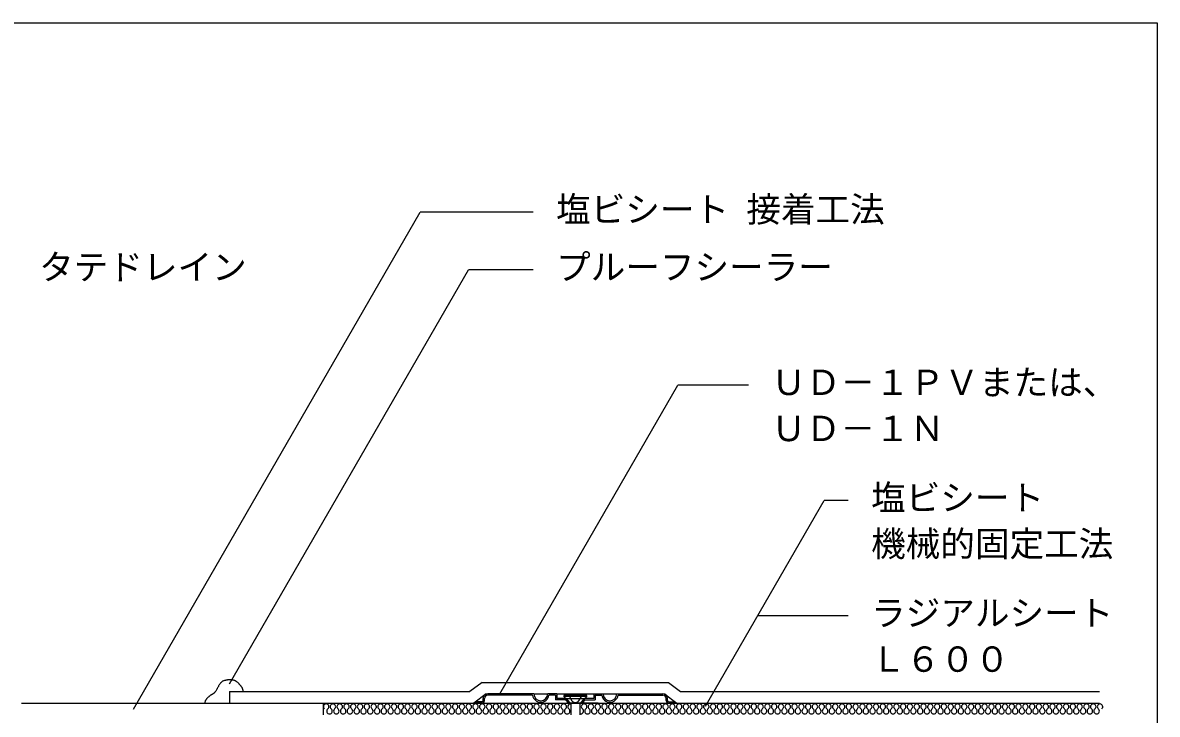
# Model space of a CAD drawing. Units: millimetres, scale not verified. Extents: x -388 to 412, y -610 to 620.
# Drawn here: x -80.1 to 411.9, y 320.4 to 620.3 of the extents above; entities that cross this region are included whole.
import ezdxf
from ezdxf.enums import TextEntityAlignment as Align

# ---------------------------------------------------------------- set-up
doc = ezdxf.new("R2010")
doc.units = ezdxf.units.MM
doc.header["$LTSCALE"] = 5
doc.linetypes.add('DASHED3', pattern=[4, 3, -1])
for name, color, linetype in [('2-2_in line', 7, 'Continuous'), ('2-4_out line', 2, 'Continuous'), ('2-6_鋼板・アングル', 2, 'Continuous'), ('2-7_ビス', 7, 'Continuous'), ('2-A_moji', 7, 'Continuous'), ('2-D_ハッチ他', 4, 'Continuous'), ('F-7', 1, 'Continuous')]:
    doc.layers.add(name, color=color, linetype=linetype)
doc.styles.add('ＭＳ ゴシック', font='')
doc.styles.get('ＭＳ ゴシック').set_extended_font_data('MS Gothic')

msp = doc.modelspace()

# ---------------------------------------------------------------- linework, layer by layer
at = {"layer": '2-2_in line'}
for p, q in [((9.539, 325.283), (386.947, 325.283)), ((50.276, 325.283), (50.276, 320.283)), ((120.835, 329.283), (115.545, 325.283)), ((198.243, 329.283), (203.533, 325.283))]:
    msp.add_line(p, q, dxfattribs=at)
for points in [[(11.142, 335.255), (10.933, 335.295), (10.722, 335.328), (10.599, 335.345), (10.451, 335.364), (10.194, 335.391), (9.938, 335.41), (9.682, 335.419), (9.427, 335.417), (9.173, 335.403), (9.026, 335.389), (8.919, 335.375), (8.734, 335.346), (8.55, 335.312), (8.366, 335.274), (8.182, 335.234), (7.998, 335.193), (7.89, 335.17), (7.768, 335.145), (7.557, 335.102), (7.347, 335.056), (7.14, 335.003), (6.938, 334.941), (6.741, 334.865), (6.631, 334.813), (6.532, 334.76), (6.366, 334.657), (6.208, 334.54), (6.057, 334.412), (5.914, 334.275), (5.778, 334.13), (5.703, 334.043), (5.618, 333.941), (5.48, 333.759), (5.35, 333.573), (5.227, 333.383), (5.109, 333.189), (4.997, 332.993), (4.933, 332.878), (4.865, 332.755)], [(15.536, 330.283), (15.518, 330.414), (15.485, 330.639), (15.447, 330.863), (15.402, 331.083), (15.347, 331.3), (15.278, 331.511), (15.23, 331.631), (15.189, 331.723), (15.111, 331.879), (15.024, 332.031), (14.93, 332.18), (14.829, 332.325), (14.725, 332.468), (14.662, 332.549), (14.588, 332.644), (14.458, 332.804), (14.325, 332.962), (14.19, 333.118), (14.053, 333.271), (13.914, 333.423), (13.832, 333.51), (13.747, 333.601), (13.597, 333.757), (13.446, 333.91), (13.291, 334.06), (13.132, 334.207), (12.968, 334.348), (12.871, 334.428), (12.783, 334.496), (12.629, 334.611), (12.47, 334.719), (12.307, 334.819), (12.139, 334.912), (11.967, 334.995), (11.866, 335.039), (11.752, 335.084), (11.552, 335.151), (11.349, 335.208), (11.142, 335.255)], [(4.865, 332.755), (4.751, 332.542), (4.639, 332.327), (4.528, 332.112), (4.418, 331.897), (4.306, 331.68), (4.241, 331.555), (4.153, 331.386), (3.997, 331.097), (3.832, 330.812), (3.657, 330.535), (3.469, 330.269), (3.264, 330.016), (3.136, 329.876), (3.089, 329.829), (3.008, 329.75), (2.924, 329.673), (2.837, 329.599), (2.748, 329.528), (2.656, 329.46), (2.602, 329.422), (2.513, 329.363), (2.355, 329.267), (2.193, 329.175), (2.03, 329.086), (1.868, 328.997), (1.707, 328.905), (1.615, 328.85), (1.523, 328.79), (1.367, 328.683), (1.214, 328.57), (1.065, 328.453), (0.918, 328.332), (0.771, 328.21), (0.687, 328.139), (0.581, 328.049), (0.4, 327.894), (0.22, 327.737), (0.045, 327.576), (-0.125, 327.409)], [(-0.125, 327.409), (-0.288, 327.236), (-0.379, 327.132), (-0.431, 327.07), (-0.517, 326.96), (-0.6, 326.848), (-0.678, 326.732), (-0.75, 326.614), (-0.817, 326.492), (-0.853, 326.421), (-0.9, 326.319), (-0.971, 326.14), (-1.033, 325.958), (-1.088, 325.772), (-1.137, 325.583), (-1.183, 325.394), (-1.209, 325.283)]]:
    msp.add_lwpolyline(points, dxfattribs=at)
at = {"layer": '2-4_out line'}
for p, q in [((9.539, 330.283), (9.539, 325.283)), ((9.539, 330.283), (113.867, 330.283)), ((119.157, 334.283), (113.867, 330.283)), ((119.157, 334.283), (199.921, 334.283)), ((199.921, 334.283), (205.211, 330.283)), ((205.211, 330.283), (386.947, 330.283)), ((-80.632, 325.283), (9.539, 325.283))]:
    msp.add_line(p, q, dxfattribs=at)
at = {"layer": '2-6_鋼板・アングル'}
for p, q in [((116.074, 325.283), (116.074, 325.383)), ((119.074, 325.283), (116.074, 325.283)), ((119.074, 325.883), (116.574, 325.883)), ((119.074, 325.283), (185.478, 325.283)), ((119.574, 326.383), (119.574, 327.283)), ((120.174, 326.383), (120.174, 327.283)), ((141.574, 329.283), (121.574, 329.283)), ((141.024, 328.683), (121.574, 328.683)), ((141.574, 329.283), (147.574, 329.283)), ((151.574, 329.283), (147.574, 329.283)), ((150.974, 328.683), (148.123, 328.683)), ((150.974, 328.683), (150.974, 326.683)), ((155.325, 326.683), (150.974, 326.683)), ((151.574, 329.283), (167.574, 329.283)), ((151.574, 329.283), (151.574, 327.283)), ((155.574, 327.283), (151.574, 327.283)), ((155.325, 326.683), (155.974, 326.035)), ((155.574, 327.283), (156.574, 326.283)), ((155.574, 327.283), (163.574, 327.283)), ((155.974, 326.035), (155.974, 325.283)), ((156.574, 326.283), (156.574, 325.283)), ((163.822, 326.683), (163.174, 326.035)), ((163.174, 326.035), (163.174, 325.283)), ((169.503, 325.283), (163.174, 325.283)), ((163.822, 326.683), (168.174, 326.683)), ((167.574, 329.283), (171.574, 329.283)), ((168.174, 328.683), (171.024, 328.683)), ((168.174, 328.683), (168.174, 326.683)), ((171.574, 329.283), (177.574, 329.283)), ((177.574, 329.283), (197.574, 329.283)), ((178.123, 328.683), (197.574, 328.683)), ((185.478, 325.283), (203.074, 325.283)), ((198.974, 326.383), (198.974, 327.283)), ((199.574, 326.383), (199.574, 327.283)), ((200.074, 325.883), (202.574, 325.883)), ((203.074, 325.283), (203.074, 325.383))]:
    msp.add_line(p, q, dxfattribs=at)
msp.add_lwpolyline([(167.574, 329.283), (167.574, 327.283), (163.574, 327.283), (162.574, 326.283), (162.574, 325.283)], dxfattribs=at)
for centre, radius, start, end in [((116.574, 325.383), 0.5, 89.99999, 179.99999), ((119.074, 326.383), 1.1, 269.99999, 359.99999), ((119.074, 326.383), 0.5, 269.99999, 359.99999), ((121.574, 327.283), 2, 89.99999, 179.99999), ((121.574, 327.283), 1.4, 89.99999, 179.99999), ((144.574, 329.283), 3.6, 189.59406, 350.40592), ((144.574, 329.283), 3, 179.99999, 359.99999), ((174.574, 329.283), 3.6, 189.59406, 350.40592), ((174.574, 329.283), 3, 179.99999, 359.99999), ((197.574, 327.283), 2, 359.99999, 89.99999), ((197.574, 327.283), 1.4, 359.99999, 89.99999), ((200.074, 326.383), 1.1, 179.99999, 269.99999), ((200.074, 326.383), 0.5, 179.99999, 269.99999), ((202.574, 325.383), 0.5, 359.99999, 89.99999)]:
    msp.add_arc(centre, radius, start, end, dxfattribs=at)
at = {"layer": '2-7_ビス'}
for p, q in [((154.539, 328.658), (154.539, 328.158)), ((154.539, 328.158), (157.414, 325.283)), ((164.539, 328.158), (154.539, 328.158)), ((161.664, 325.283), (157.414, 325.283)), ((157.539, 325.283), (157.539, 320.283)), ((161.539, 325.283), (161.539, 320.283)), ((164.539, 328.158), (161.664, 325.283))]:
    msp.add_line(p, q, dxfattribs=at)
at = {"layer": '2-7_ビス', "linetype": 'DASHED3'}
for p, q in [((156.989, 328.158), (156.989, 328.658)), ((156.989, 328.158), (158.072, 326.283)), ((162.089, 328.158), (161.007, 326.283)), ((162.089, 328.158), (162.089, 328.658))]:
    msp.add_line(p, q, dxfattribs=at)
at = {"layer": '2-7_ビス'}
msp.add_lwpolyline([(164.539, 328.158), (164.539, 328.658), (154.539, 328.658)], dxfattribs=at)
at = {"layer": '2-7_ビス', "linetype": 'DASHED3'}
msp.add_arc((159.539, 327.394), 1.84, 217.11751, 322.88248, dxfattribs=at)
at = {"layer": '2-A_moji'}
for p, q in [((-32.103, 322.611), (92.294, 538.072)), ((141.225, 538.072), (92.294, 538.072)), ((9.606, 333.587), (113.232, 513.072)), ((141.225, 513.072), (113.232, 513.072)), ((126.79, 329.351), (203.994, 463.072)), ((234.587, 463.072), (203.994, 463.072)), ((215.952, 323.906), (267.433, 413.072)), ((277.836, 413.072), (267.433, 413.072)), ((277.836, 363.072), (238.565, 363.072))]:
    msp.add_line(p, q, dxfattribs=at)
at = {"layer": '2-D_ハッチ他'}
for centre, start, end in [((51.499, 323.742), 307.52351, 232.47649), ((54.443, 323.742), 307.52351, 232.47649), ((57.387, 323.742), 307.52351, 232.47649), ((60.331, 323.742), 307.52351, 232.47649), ((63.274, 323.742), 307.52351, 232.47649), ((66.218, 323.742), 307.52351, 232.47649), ((69.162, 323.742), 307.52351, 232.47649), ((72.106, 323.742), 307.52351, 232.47649), ((75.05, 323.742), 307.52351, 232.47649), ((77.994, 323.742), 307.52351, 232.47649), ((80.938, 323.742), 307.52351, 232.47649), ((83.882, 323.742), 307.52351, 232.47649), ((86.826, 323.742), 307.52351, 232.47649), ((89.77, 323.742), 307.52351, 232.47649), ((92.714, 323.742), 307.52351, 232.47649), ((95.658, 323.742), 307.52351, 232.47649), ((98.601, 323.742), 307.52351, 232.47649), ((101.545, 323.742), 307.52351, 232.47649), ((104.489, 323.742), 307.52351, 232.47649), ((107.433, 323.742), 307.52351, 232.47649), ((110.377, 323.742), 307.52351, 232.47649), ((113.321, 323.742), 307.52351, 232.47649), ((116.265, 323.742), 307.52351, 232.47649), ((119.209, 323.742), 307.52351, 232.47649), ((122.153, 323.742), 307.52351, 232.47649), ((125.097, 323.742), 307.52351, 232.47649), ((128.041, 323.742), 307.52351, 232.47649), ((130.985, 323.742), 307.52351, 232.47649), ((133.929, 323.742), 307.52351, 232.47649), ((136.872, 323.742), 307.52351, 232.47649), ((139.816, 323.742), 307.52351, 232.47649), ((142.76, 323.742), 307.52351, 232.47649), ((145.704, 323.742), 307.52351, 232.47649), ((148.648, 323.742), 307.52351, 232.47649), ((151.592, 323.742), 307.52351, 232.47649), ((154.536, 323.742), 307.52351, 232.47649), ((157.48, 323.742), 87.19091, 232.47649), ((163.368, 323.742), 307.52351, 232.47649), ((166.312, 323.742), 307.52351, 232.47649), ((169.256, 323.742), 307.52351, 232.47649), ((172.199, 323.742), 307.52351, 232.47649), ((175.143, 323.742), 307.52351, 232.47649), ((178.087, 323.742), 307.52351, 232.47649), ((181.031, 323.742), 307.52351, 232.47649), ((183.975, 323.742), 307.52351, 232.47649), ((186.919, 323.742), 307.52351, 232.47649), ((189.863, 323.742), 307.52351, 232.47649), ((192.807, 323.742), 307.52351, 232.47649), ((195.751, 323.742), 307.52351, 232.47649), ((198.695, 323.742), 307.52351, 232.47649), ((201.639, 323.742), 307.52351, 232.47649), ((204.583, 323.742), 307.52351, 232.47649), ((207.527, 323.742), 307.52351, 232.47649), ((210.47, 323.742), 307.52351, 232.47649), ((213.414, 323.742), 307.52351, 232.47649), ((216.358, 323.742), 307.52351, 232.47649), ((219.302, 323.742), 307.52351, 232.47649), ((222.246, 323.742), 307.52351, 232.47649), ((225.19, 323.742), 307.52351, 232.47649), ((228.134, 323.742), 307.52351, 232.47649), ((231.078, 323.742), 307.52351, 232.47649), ((234.022, 323.742), 307.52351, 232.47649), ((236.966, 323.742), 307.52351, 232.47649), ((239.91, 323.742), 307.52351, 232.47649), ((242.854, 323.742), 307.52351, 232.47649), ((245.798, 323.742), 307.52351, 232.47649), ((248.741, 323.742), 307.52351, 232.47649), ((251.685, 323.742), 307.52351, 232.47649), ((254.629, 323.742), 307.52351, 232.47649), ((257.573, 323.742), 307.52351, 232.47649), ((260.517, 323.742), 307.52351, 232.47649), ((263.461, 323.742), 307.52351, 232.47649), ((266.405, 323.742), 307.52351, 232.47649), ((269.349, 323.742), 307.52351, 232.47649), ((272.293, 323.742), 307.52351, 232.47649), ((275.237, 323.742), 307.52351, 232.47649), ((278.181, 323.742), 307.52351, 232.47649), ((281.125, 323.742), 307.52351, 232.47649), ((284.068, 323.742), 307.52351, 232.47649), ((287.012, 323.742), 307.52351, 232.47649), ((289.956, 323.742), 307.52351, 232.47649), ((292.9, 323.742), 307.52351, 232.47649), ((295.844, 323.742), 307.52351, 232.47649), ((298.788, 323.742), 307.52351, 232.47649), ((301.732, 323.742), 307.52351, 232.47649), ((304.676, 323.742), 307.52351, 232.47649), ((307.62, 323.742), 307.52351, 232.47649), ((310.564, 323.742), 307.52351, 232.47649), ((313.508, 323.742), 307.52351, 232.47649), ((316.452, 323.742), 307.52351, 232.47649), ((319.396, 323.742), 307.52351, 232.47649), ((322.339, 323.742), 307.52351, 232.47649), ((325.283, 323.742), 307.52351, 232.47649), ((328.227, 323.742), 307.52351, 232.47649), ((331.171, 323.742), 307.52351, 232.47649), ((334.115, 323.742), 307.52351, 232.47649), ((337.059, 323.742), 307.52351, 232.47649), ((340.003, 323.742), 307.52351, 232.47649), ((342.947, 323.742), 307.52351, 232.47649), ((345.891, 323.742), 307.52351, 232.47649), ((348.835, 323.742), 307.52351, 232.47649), ((351.779, 323.742), 307.52351, 232.47649), ((354.723, 323.742), 307.52351, 232.47649), ((357.666, 323.742), 307.52351, 232.47649), ((360.61, 323.742), 307.52351, 232.47649), ((363.554, 323.742), 307.52351, 232.47649), ((366.498, 323.742), 307.52351, 232.47649), ((369.442, 323.742), 307.52351, 232.47649), ((372.386, 323.742), 307.52351, 232.47649), ((375.33, 323.742), 307.52351, 232.47649), ((378.274, 323.742), 307.52351, 232.47649), ((381.218, 323.742), 307.52351, 232.47649), ((384.162, 323.742), 307.52351, 232.47649), ((387.106, 323.742), 307.52351, 232.47649), ((52.971, 321.825), 127.52351, 52.47649), ((55.915, 321.825), 127.52351, 52.47649), ((58.859, 321.825), 127.52351, 52.47649), ((61.802, 321.825), 127.52351, 52.47649), ((64.746, 321.825), 127.52351, 52.47649), ((67.69, 321.825), 127.52351, 52.47649), ((70.634, 321.825), 127.52351, 52.47649), ((73.578, 321.825), 127.52351, 52.47649), ((76.522, 321.825), 127.52351, 52.47649), ((79.466, 321.825), 127.52351, 52.47649), ((82.41, 321.825), 127.52351, 52.47649), ((85.354, 321.825), 127.52351, 52.47649), ((88.298, 321.825), 127.52351, 52.47649), ((91.242, 321.825), 127.52351, 52.47649), ((94.186, 321.825), 127.52351, 52.47649), ((97.13, 321.825), 127.52351, 52.47649), ((100.073, 321.825), 127.52351, 52.47649), ((103.017, 321.825), 127.52351, 52.47649), ((105.961, 321.825), 127.52351, 52.47649), ((108.905, 321.825), 127.52351, 52.47649), ((111.849, 321.825), 127.52351, 52.47649), ((114.793, 321.825), 127.52351, 52.47649), ((117.737, 321.825), 127.52351, 52.47649), ((120.681, 321.825), 127.52351, 52.47649), ((123.625, 321.825), 127.52351, 52.47649), ((126.569, 321.825), 127.52351, 52.47649), ((129.513, 321.825), 127.52351, 52.47649), ((132.457, 321.825), 127.52351, 52.47649), ((135.4, 321.825), 127.52351, 52.47649), ((138.344, 321.825), 127.52351, 52.47649), ((141.288, 321.825), 127.52351, 52.47649), ((144.232, 321.825), 127.52351, 52.47649), ((147.176, 321.825), 127.52351, 52.47649), ((150.12, 321.825), 127.52351, 52.47649), ((153.064, 321.825), 127.52351, 52.47649), ((156.008, 321.825), 127.52351, 52.47649), ((161.896, 321.825), 252.83234, 52.47649), ((164.84, 321.825), 127.52351, 52.47649), ((167.784, 321.825), 127.52351, 52.47649), ((170.728, 321.825), 127.52351, 52.47649), ((173.671, 321.825), 127.52351, 52.47649), ((176.615, 321.825), 127.52351, 52.47649), ((179.559, 321.825), 127.52351, 52.47649), ((182.503, 321.825), 127.52351, 52.47649), ((185.447, 321.825), 127.52351, 52.47649), ((188.391, 321.825), 127.52351, 52.47649), ((191.335, 321.825), 127.52351, 52.47649), ((194.279, 321.825), 127.52351, 52.47649), ((197.223, 321.825), 127.52351, 52.47649), ((200.167, 321.825), 127.52351, 52.47649), ((203.111, 321.825), 127.52351, 52.47649), ((206.055, 321.825), 127.52351, 52.47649), ((208.999, 321.825), 127.52351, 52.47649), ((211.942, 321.825), 127.52351, 52.47649), ((214.886, 321.825), 127.52351, 52.47649), ((217.83, 321.825), 127.52351, 52.47649), ((220.774, 321.825), 127.52351, 52.47649), ((223.718, 321.825), 127.52351, 52.47649), ((226.662, 321.825), 127.52351, 52.47649), ((229.606, 321.825), 127.52351, 52.47649), ((232.55, 321.825), 127.52351, 52.47649), ((235.494, 321.825), 127.52351, 52.47649), ((238.438, 321.825), 127.52351, 52.47649), ((241.382, 321.825), 127.52351, 52.47649), ((244.326, 321.825), 127.52351, 52.47649), ((247.269, 321.825), 127.52351, 52.47649), ((250.213, 321.825), 127.52351, 52.47649), ((253.157, 321.825), 127.52351, 52.47649), ((256.101, 321.825), 127.52351, 52.47649), ((259.045, 321.825), 127.52351, 52.47649), ((261.989, 321.825), 127.52351, 52.47649), ((264.933, 321.825), 127.52351, 52.47649), ((267.877, 321.825), 127.52351, 52.47649), ((270.821, 321.825), 127.52351, 52.47649), ((273.765, 321.825), 127.52351, 52.47649), ((276.709, 321.825), 127.52351, 52.47649), ((279.653, 321.825), 127.52351, 52.47649), ((282.597, 321.825), 127.52351, 52.47649), ((285.54, 321.825), 127.52351, 52.47649), ((288.484, 321.825), 127.52351, 52.47649), ((291.428, 321.825), 127.52351, 52.47649), ((294.372, 321.825), 127.52351, 52.47649), ((297.316, 321.825), 127.52351, 52.47649), ((300.26, 321.825), 127.52351, 52.47649), ((303.204, 321.825), 127.52351, 52.47649), ((306.148, 321.825), 127.52351, 52.47649), ((309.092, 321.825), 127.52351, 52.47649), ((312.036, 321.825), 127.52351, 52.47649), ((314.98, 321.825), 127.52351, 52.47649), ((317.924, 321.825), 127.52351, 52.47649), ((320.867, 321.825), 127.52351, 52.47649), ((323.811, 321.825), 127.52351, 52.47649), ((326.755, 321.825), 127.52351, 52.47649), ((329.699, 321.825), 127.52351, 52.47649), ((332.643, 321.825), 127.52351, 52.47649), ((335.587, 321.825), 127.52351, 52.47649), ((338.531, 321.825), 127.52351, 52.47649), ((341.475, 321.825), 127.52351, 52.47649), ((344.419, 321.825), 127.52351, 52.47649), ((347.363, 321.825), 127.52351, 52.47649), ((350.307, 321.825), 127.52351, 52.47649), ((353.251, 321.825), 127.52351, 52.47649), ((356.195, 321.825), 127.52351, 52.47649), ((359.138, 321.825), 127.52351, 52.47649), ((362.082, 321.825), 127.52351, 52.47649), ((365.026, 321.825), 127.52351, 52.47649), ((367.97, 321.825), 127.52351, 52.47649), ((370.914, 321.825), 127.52351, 52.47649), ((373.858, 321.825), 127.52351, 52.47649), ((376.802, 321.825), 127.52351, 52.47649), ((379.746, 321.825), 127.52351, 52.47649), ((382.69, 321.825), 127.52351, 52.47649), ((385.634, 321.825), 127.52351, 52.47649)]:
    msp.add_arc(centre, 1.208, start, end, dxfattribs=at)
at = {"layer": 'F-7'}
for p, q in [((-388.053, 620.283), (411.947, 620.283)), ((411.947, 620.283), (411.947, 30.283))]:
    msp.add_line(p, q, dxfattribs=at)

# ---------------------------------------------------------------- texts
at = {"layer": '2-A_moji', "style": 'ＭＳ ゴシック'}
for s, p in [('塩ビシート 接着工法', (151.225, 530.572)), ('タテドレイン', (-72.955, 505.572)), ('プルーフシーラー', (151.225, 505.572)), ('ＵＤ－１ＰＶまたは、', (244.587, 455.572)), ('ＵＤ－１Ｎ', (244.587, 435.572)), ('塩ビシート', (287.836, 405.572)), ('機械的固定工法', (287.836, 385.572)), ('ラジアルシート', (287.836, 355.572)), ('Ｌ６００', (287.836, 335.572))]:
    msp.add_text(s, height=11, dxfattribs=at).set_placement(p, align=Align.BOTTOM_LEFT)

doc.saveas('drawing.dxf')
